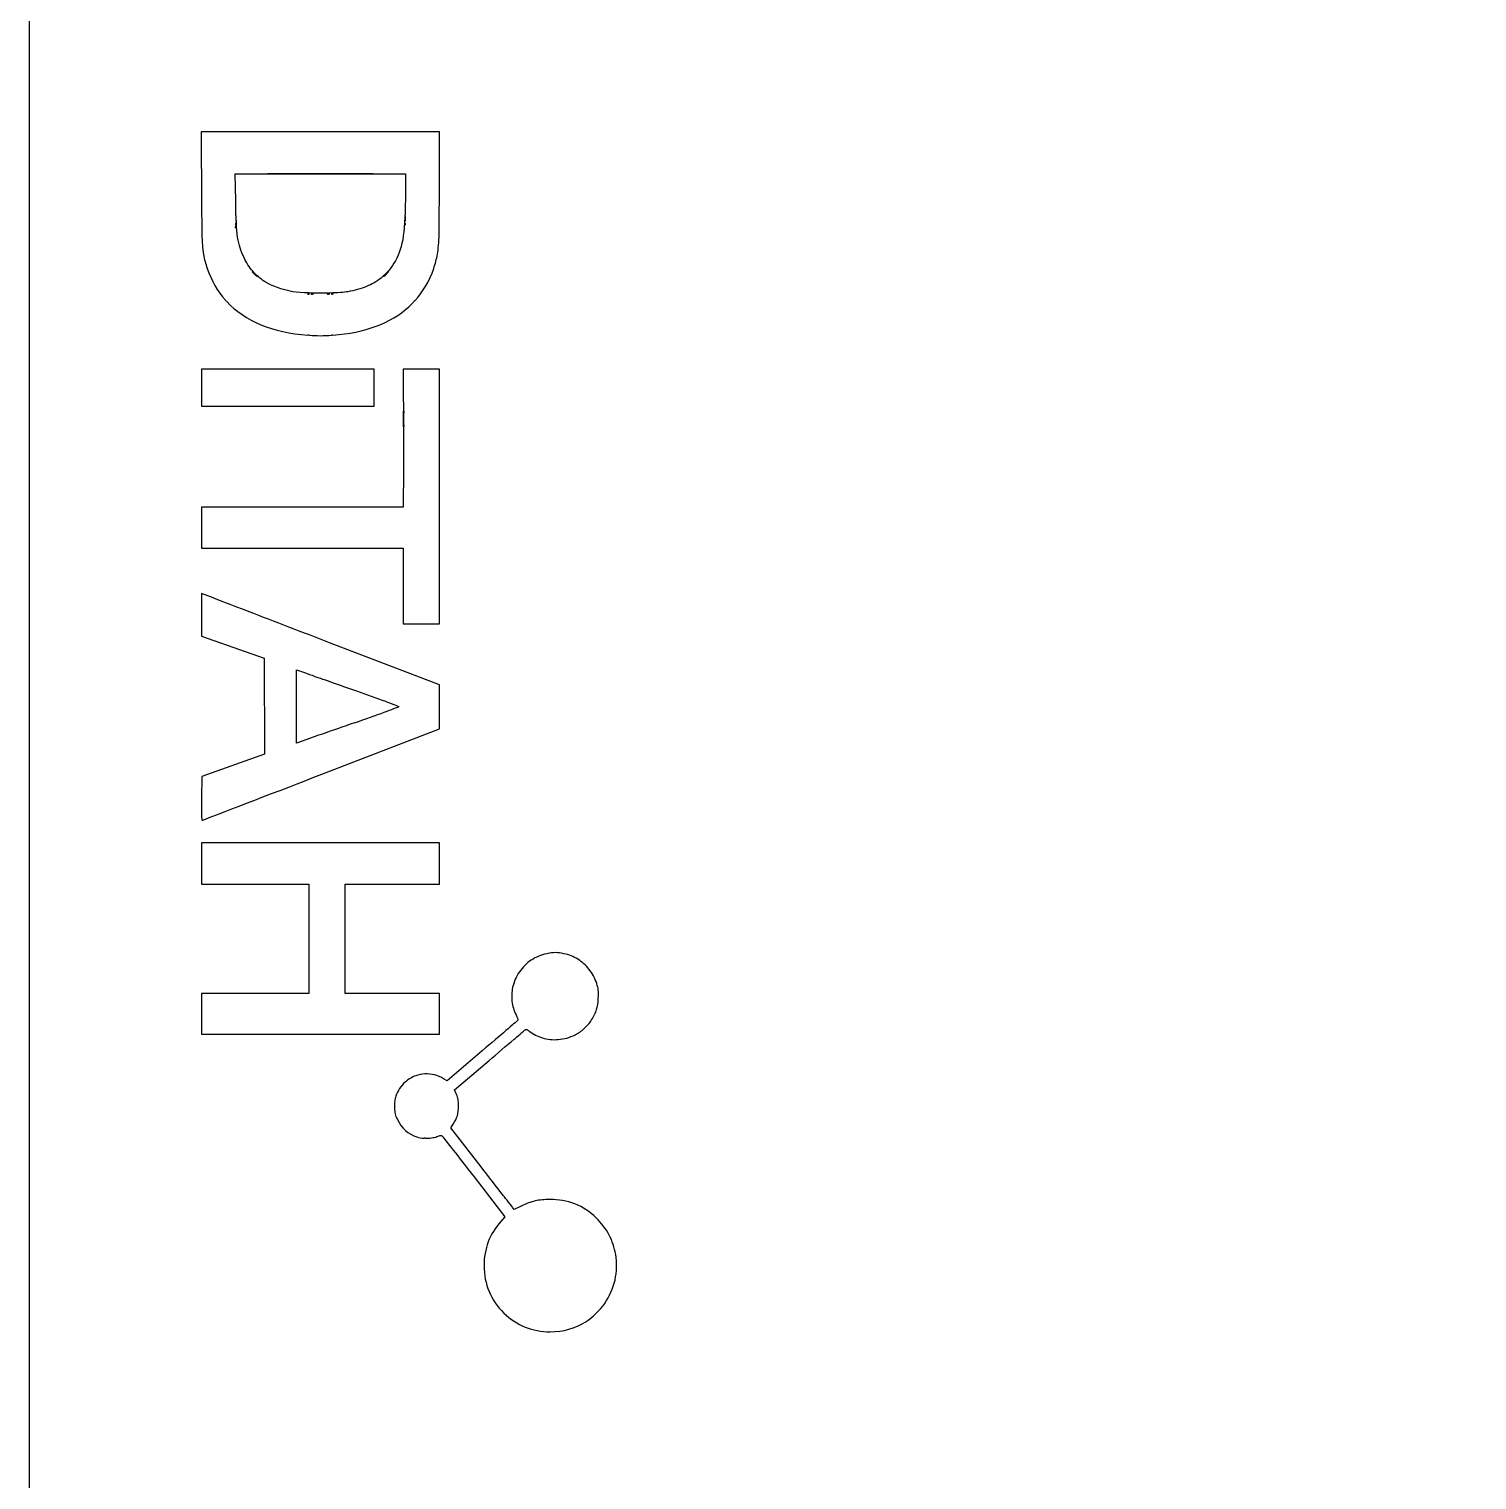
# Model space of a CAD drawing. Header units: millimetres. Extents: x -130 to 130, y -130 to 130.
# Drawn here: x -130 to -47.4, y -47.2 to 35.5 of the extents above; entities that cross this region are included whole.
import ezdxf

# ---------------------------------------------------------------- set-up
doc = ezdxf.new("R2010")
doc.units = ezdxf.units.MM
doc.header["$MEASUREMENT"] = 0

msp = doc.modelspace()

# ---------------------------------------------------------------- linework, layer by layer
at = {"color": 5}
for p, q in [((-113.378, 29.661), (-120.173, 29.661)), ((-120.173, 29.661), (-120.173, 28.841)), ((-106.583, 29.661), (-113.378, 29.661)), ((-106.583, 28.856), (-106.583, 29.661)), ((-120.173, 28.841), (-120.161, 26.264)), ((-106.595, 26.264), (-106.583, 28.856)), ((-118.212, 25.714), (-118.238, 27.248)), ((-118.238, 27.248), (-113.385, 27.248)), ((-113.385, 27.248), (-108.531, 27.248)), ((-108.531, 27.248), (-108.533, 26.222)), ((-117.101, 21.523), (-116.976, 21.385)), ((-109.621, 21.557), (-109.483, 21.681)), ((-109.483, 21.681), (-109.608, 21.544)), ((-116.976, 21.385), (-117.114, 21.51)), ((-118.728, 19.978), (-118.727, 19.977)), ((-113.79, 20.404), (-113.791, 20.403)), ((-106.583, 16.115), (-108.658, 16.115)), ((-108.658, 16.115), (-108.658, 14.878)), ((-106.583, 1.594), (-106.583, 16.115)), ((-108.658, 14.878), (-108.653, 14.347)), ((-108.647, 10.41), (-108.658, 8.241)), ((-108.658, 8.241), (-120.172, 8.241)), ((-120.172, 8.241), (-120.172, 5.912)), ((-120.172, 5.912), (-108.658, 5.912)), ((-108.658, 5.912), (-108.658, 1.594)), ((-119.654, 3.123), (-120.172, 3.323)), ((-120.172, 3.323), (-120.172, 0.892)), ((-120.172, 0.892), (-116.595, -0.374)), ((-108.658, 1.594), (-106.583, 1.594)), ((-106.584, -1.897), (-112.859, 0.513)), ((-116.595, -0.374), (-116.573, -5.842)), ((-114.754, -1.076), (-114.754, -1.031)), ((-114.754, -1.031), (-114.235, -1.214)), ((-114.754, -1.076), (-114.754, -1.076)), ((-114.754, -5.176), (-114.754, -1.076)), ((-106.584, -4.402), (-106.584, -1.897)), ((-108.901, -3.131), (-108.924, -3.138)), ((-108.917, -3.125), (-108.901, -3.131)), ((-113.304, -6.991), (-106.584, -4.402)), ((-114.362, -5.077), (-114.754, -5.217)), ((-114.754, -5.175), (-114.754, -5.176)), ((-114.754, -5.217), (-114.754, -5.175)), ((-116.573, -5.842), (-120.151, -7.109)), ((-120.151, -7.109), (-120.162, -8.371)), ((-104.15, -22.764), (-106.16, -24.481)), ((-105.727, -24.991), (-103.753, -23.308)), ((-106.16, -24.481), (-106.361, -24.353)), ((-105.617, -25.255), (-105.727, -24.991)), ((-105.947, -27.156), (-105.803, -26.943)), ((-104.217, -29.386), (-105.947, -27.156)), ((-107.447, -27.746), (-107.447, -27.746)), ((-104.618, -29.956), (-102.855, -32.232)), ((-102.855, -32.232), (-103.1, -32.506)), ((-102.327, -31.812), (-102.407, -31.714)), ((-101.926, -31.619), (-102.327, -31.812))]:
    msp.add_line(p, q, dxfattribs=at)
at = {"color": 1}
msp.add_lwpolyline([(130, -130), (130, 130), (-130, 130), (-130, -130)], close=True, dxfattribs=at)
at = {"color": 5}
for points in [[(-110.309, 13.998), (-110.309, 16.115), (-120.172, 16.115), (-120.172, 13.998)], [(-106.584, -13.264), (-106.584, -10.894), (-120.172, -10.894), (-120.172, -13.264), (-114.034, -13.264), (-114.034, -19.487), (-120.172, -19.487), (-120.172, -21.816), (-106.584, -21.816), (-106.584, -19.487), (-111.96, -19.487), (-111.96, -19.445), (-111.96, -19.445), (-111.96, -13.307), (-111.96, -13.307), (-111.96, -13.264)]]:
    msp.add_lwpolyline(points, close=True, dxfattribs=at)
msp.add_arc((-111.699, 23.398), 5.017, 312.74933, 316.42662, dxfattribs=at)
for centre, major_axis, ratio, start_param, end_param in [((-118.195, 24.603), (0.007, -0.249), 0.062022, 2.666661, 4.274804), ((-108.543, 24.604), (0.007, -0.249), 0.062021, 2.666695, 4.274715), ((-118.197, 24.416), (0.0106, 0.0813), 0.275271, 1.878893, 3.324281), ((-118.187, 24.249), (-0.024, 0.191), 0.135761, 6.145446, 6.969983), ((-118.187, 24.082), (0.023, -0.188), 0.13667, 2.80881, 3.83359), ((-118.195, 24.813), (0.007, 0.249), 0.062022, 2.008387, 3.61652), ((-118.185, 24.225), (-0.026, 0.214), 0.128563, 5.834721, 6.153495), ((-118.192, 24.456), (0.015, 0.121), 0.226297, 3.29034, 3.425179), ((-118.183, 24.04), (-0.027, 0.231), 0.124824, 5.850894, 5.982913), ((-118.22, 24.393), (-0.0117, 0.0596), 0.505092, 3.465002, 5.073083), ((-118.234, 24.249), (-0.0271, 0.0843), 0.453995, 3.371004, 3.449333), ((-118.22, 24.224), (-0.0117, 0.0595), 0.50409, 3.561796, 5.07474), ((-118.211, 24.708), (0, 0.162), 0.146981, 3.908409, 5.516361), ((-108.545, 24.416), (0.0106, 0.0814), 0.275199, 1.879351, 3.297954), ((-108.535, 24.251), (0.023, -0.188), 0.136703, 2.811159, 3.83376), ((-108.543, 24.813), (0.007, 0.248), 0.062077, 2.006142, 3.490152), ((-108.541, 24.454), (0.015, 0.119), 0.227747, 3.269881, 3.427302), ((-108.532, 24.21), (-0.027, 0.23), 0.124905, 5.850577, 5.984882), ((-108.568, 24.393), (-0.0117, 0.0595), 0.505062, 3.465082, 5.073233), ((-108.541, 24.94), (0.009, 0.375), 0.051068, 3.424918, 3.527533), ((-108.569, 24.671), (0.006, 0.207), 0.160384, 5.407803, 5.553849), ((-108.559, 24.708), (0, 0.161), 0.146751, 3.908391, 5.340423), ((-95.909, 39.266), (23.007, 19.074), 0.407024, 2.987052, 3.157718), ((-130.133, 38.641), (22.297, -18.444), 0.413719, 6.261994, 6.439756), ((-118.745, 19.979), (-0.0588, 0.0725), 0.132348, 4.58682, 5.688832), ((-96.502, 38.8), (22.411, 18.611), 0.412313, 3.16507, 3.545355), ((-114.011, 20.402), (0.0997, -0.0133), 0.24834, 2.950166, 3.456016), ((-114.027, 20.404), (0.0841, -0.0116), 0.27407, 1.905518, 2.931344), ((-114.052, 20.428), (0.0595, 0.0117), 0.505066, 3.465092, 5.073209), ((-114.196, 20.395), (0.19, 0.024), 0.136058, 6.12677, 6.971461), ((-114.222, 20.392), (0.215, 0.026), 0.128383, 5.835704, 6.136497), ((-113.798, 20.404), (0.131, -0.009), 0.1401, 1.938025, 3.317375), ((-113.741, 20.401), (0.188, -0.012), 0.117464, 3.288236, 3.480783), ((-113.844, 20.423), (0.0895, 0.004), 0.302851, 3.72218, 5.329876), ((-113.911, 20.406), (0.14, 0.008), 0.122614, 5.754832, 7.343662), ((-112.888, 20.434), (0.116, 0.012), 0.308489, 3.664868, 3.851537), ((-112.913, 20.423), (0.0894, 0.004), 0.302464, 3.945595, 5.329529), ((-112.979, 20.406), (0.14, 0.008), 0.122686, 5.815096, 7.344771), ((-113.054, 20.404), (0.215, 0.01), 0.101244, 5.839066, 5.906757), ((-112.675, 20.405), (0.0813, -0.0106), 0.275304, 1.879112, 3.389709), ((-112.631, 20.4), (0.126, -0.016), 0.222622, 3.339867, 3.419754), ((-112.698, 20.428), (0.0595, 0.0117), 0.505054, 3.465059, 5.07321), ((-112.842, 20.394), (0.191, 0.024), 0.135807, 6.162364, 6.969938), ((-112.864, 20.393), (0.213, 0.026), 0.129051, 5.832916, 6.169001), ((-107.79, 20.09), (0.274, 0.16), 0.153069, 2.365, 2.971609), ((-129.608, 38.243), (21.769, -18.051), 0.418609, 5.872573, 6.221691), ((-108.069, 19.802), (0.291, 0.168), 0.15072, 2.358336, 2.716774), ((-114.021, 18.03), (0.0905, -0.0139), 0.275798, 1.956502, 2.603894), ((-114.202, 18.023), (0.196, 0.025), 0.134339, 0.037164, 0.677264), ((-112.672, 18.033), (0.084, -0.0115), 0.27408, 1.904692, 2.938443), ((-112.865, 18.019), (0.214, 0.028), 0.130404, 0.346799, 0.647178), ((-108.639, 13.279), (0, 0.485), 0.039613, 3.908412, 5.516361), ((-111.366, -3.985), (2.453, 0.855), 0.016386, 4.675965, 6.183705), ((-120.139, -8.416), (-0.01, -1.251), 0.019177, 4.903936, 5.672478), ((-96.888, -13.914), (11.633, 13.401), 0.315865, 3.004212, 3.271538), ((-107.238, -27.441), (0.868, 0.046), 0.351794, 3.870554, 4.41908), ((-107.409, -27.779), (0.0999, -0.0177), 0.282886, 2.015605, 2.318206), ((-107.629, -27.787), (0.227, 0.029), 0.126312, 0.375831, 0.628398), ((-89.006, -39.809), (14.749, -6.281), 0.471649, 2.982599, 3.340192), ((-97.768, -33.891), (5.953, 2.689), 0.745922, 2.817084, 3.426289), ((-92.608, -16.389), (9.114, 22.126), 0.385032, 2.988172, 3.298886), ((-100.746, -35.418), (3.573, -1.527), 0.841938, 5.181995, 5.764711)]:
    msp.add_ellipse(centre, major_axis=major_axis, ratio=ratio, start_param=start_param, end_param=end_param, dxfattribs=at)
for points, knots in [([(-115.826, 27.259), (-115.974, 27.26), (-116.32, 27.261), (-116.384, 27.263), (-116.388, 27.264), (-116.39, 27.264), (-116.391, 27.264), (-116.391, 27.264), (-116.391, 27.264), (-116.391, 27.264), (-116.391, 27.264), (-116.391, 27.264), (-116.391, 27.264), (-116.391, 27.264), (-116.391, 27.264), (-116.391, 27.264), (-116.391, 27.264), (-116.391, 27.264), (-116.391, 27.264), (-116.391, 27.264), (-116.391, 27.264), (-116.39, 27.264), (-116.389, 27.264), (-116.364, 27.265), (-116.229, 27.266), (-115.536, 27.27), (-114.111, 27.27), (-113.378, 27.27)], [0, 0, 0, 0, 0.0443819, 0.0443819, 0.0461115, 0.0461115, 0.0464924, 0.0464924, 0.046571, 0.046571, 0.0466053, 0.0466053, 0.0466166, 0.0466166, 0.0466414, 0.0466414, 0.0466562, 0.0466562, 0.0466945, 0.0466945, 0.0468318, 0.0468318, 0.0477207, 0.0477207, 0.0663186, 0.0663186, 0.2104239, 0.2104239, 0.2104239, 0.2104239]), ([(-110.958, 27.259), (-111.707, 27.255), (-112.621, 27.254), (-114.169, 27.254), (-115.082, 27.255), (-115.826, 27.259)], [0, 0, 0, 0, 0.2247483, 0.2247483, 0.4481784, 0.4481784, 0.4481784, 0.4481784]), ([(-113.378, 27.27), (-112.645, 27.27), (-111.288, 27.27), (-110.602, 27.267), (-110.487, 27.266), (-110.416, 27.265), (-110.399, 27.265), (-110.387, 27.264), (-110.384, 27.264), (-110.381, 27.264), (-110.38, 27.264), (-110.38, 27.264), (-110.38, 27.264), (-110.38, 27.264), (-110.38, 27.264), (-110.38, 27.264), (-110.38, 27.264), (-110.38, 27.264), (-110.38, 27.264), (-110.38, 27.264), (-110.38, 27.264), (-110.38, 27.264), (-110.38, 27.264), (-110.38, 27.264), (-110.38, 27.264), (-110.381, 27.264), (-110.382, 27.264), (-110.424, 27.261), (-110.805, 27.26), (-110.958, 27.259)], [0, 0, 0, 0, 0.2197052, 0.2197052, 0.2395864, 0.2395864, 0.242642, 0.242642, 0.243203, 0.243203, 0.2434091, 0.2434091, 0.2434424, 0.2434424, 0.2434595, 0.2434595, 0.2434652, 0.2434652, 0.2434779, 0.2434779, 0.2434855, 0.2434855, 0.2435051, 0.2435051, 0.2435757, 0.2435757, 0.2440351, 0.2440351, 0.2606691, 0.2606691, 0.2606691, 0.2606691]), ([(-120.161, 26.264), (-120.159, 25.855), (-120.157, 25.274), (-120.152, 24.517), (-120.149, 24.139), (-120.145, 23.825)], [0, 0, 0, 0, 0.1226953, 0.1226953, 0.2019694, 0.2019694, 0.2019694, 0.2019694]), ([(-117.739, 22.484), (-117.923, 22.863), (-118.032, 23.174), (-118.169, 24.104), (-118.195, 24.721), (-118.212, 25.714)], [0, 0, 0, 0, 0.1265612, 0.1265612, 0.252604, 0.252604, 0.252604, 0.252604]), ([(-108.533, 26.222), (-108.534, 25.091), (-108.564, 24.313), (-108.739, 23.12), (-108.882, 22.71), (-109.107, 22.299)], [0, 0, 0, 0, 0.3392758, 0.3392758, 0.6741754, 0.6741754, 0.6741754, 0.6741754]), ([(-106.61, 23.859), (-106.605, 24.175), (-106.603, 24.577), (-106.599, 25.28), (-106.597, 25.688), (-106.595, 26.264)], [0, 0, 0, 0, 0.0947423, 0.0947423, 0.2392505, 0.2392505, 0.2392505, 0.2392505]), ([(-118.199, 24.169), (-118.2, 24.168), (-118.202, 24.167), (-118.204, 24.166), (-118.205, 24.166), (-118.207, 24.165), (-118.208, 24.166), (-118.21, 24.166), (-118.21, 24.167), (-118.212, 24.168), (-118.213, 24.169), (-118.216, 24.173), (-118.217, 24.176), (-118.221, 24.189), (-118.222, 24.205), (-118.221, 24.225)], [0, 0, 0, 0, 0.000515921, 0.000515921, 0.000822945, 0.000822945, 0.001076027, 0.001076027, 0.001347816, 0.001347816, 0.001767308, 0.001767308, 0.002658351, 0.002658351, 0.005908127, 0.005908127, 0.005908127, 0.005908127]), ([(-120.145, 23.825), (-120.128, 23.356), (-120.1, 22.983), (-119.998, 22.373), (-119.932, 22.143), (-119.837, 21.861)], [0, 0, 0, 0, 0.1409159, 0.1409159, 0.2690564, 0.2690564, 0.2690564, 0.2690564]), ([(-106.919, 21.861), (-106.822, 22.147), (-106.756, 22.379), (-106.658, 22.973), (-106.628, 23.332), (-106.61, 23.859)], [0, 0, 0, 0, 0.0907399, 0.0907399, 0.1831063, 0.1831063, 0.1831063, 0.1831063]), ([(-114.945, 20.533), (-115.598, 20.651), (-116.128, 20.841), (-116.817, 21.279), (-117.039, 21.472), (-117.439, 21.937), (-117.603, 22.202), (-117.739, 22.484)], [0, 0, 0, 0, 0.1991166, 0.1991166, 0.3150662, 0.3150662, 0.4359477, 0.4359477, 0.4359477, 0.4359477]), ([(-117.25, 21.65), (-117.25, 21.651), (-117.251, 21.652), (-117.25, 21.655), (-117.25, 21.655), (-117.25, 21.657), (-117.249, 21.657), (-117.248, 21.658), (-117.247, 21.659), (-117.245, 21.66), (-117.244, 21.66), (-117.241, 21.66), (-117.24, 21.66), (-117.238, 21.66)], [0, 0, 0, 0, 0.000386885, 0.000386885, 0.000628943, 0.000628943, 0.000839332, 0.000839332, 0.001091896, 0.001091896, 0.001464431, 0.001464431, 0.001935786, 0.001935786, 0.001935786, 0.001935786]), ([(-117.157, 21.549), (-117.181, 21.571), (-117.207, 21.596), (-117.23, 21.621), (-117.237, 21.629), (-117.246, 21.642), (-117.249, 21.646), (-117.25, 21.65)], [0, 0, 0, 0, 0.00956874, 0.00956874, 0.01263444, 0.01263444, 0.01517413, 0.01517413, 0.01517413, 0.01517413]), ([(-117.238, 21.66), (-117.238, 21.66), (-117.238, 21.66), (-117.237, 21.66), (-117.236, 21.66), (-117.234, 21.658), (-117.23, 21.656), (-117.206, 21.636), (-117.156, 21.584), (-117.101, 21.523)], [0, 0, 0, 0, 0.000057962, 0.000057962, 0.000218972, 0.000218972, 0.000890422, 0.000890422, 0.006764975, 0.006764975, 0.006764975, 0.006764975]), ([(-117.114, 21.51), (-117.121, 21.516), (-117.129, 21.523), (-117.143, 21.537), (-117.15, 21.543), (-117.157, 21.549)], [0, 0, 0, 0, 0.003075564, 0.003075564, 0.005859431, 0.005859431, 0.005859431, 0.005859431]), ([(-109.107, 22.299), (-109.317, 21.918), (-109.579, 21.586), (-110.172, 21.111), (-110.45, 20.955), (-111.088, 20.692), (-111.451, 20.598), (-111.812, 20.533)], [0, 0, 0, 0, 0.1305789, 0.1305789, 0.2272333, 0.2272333, 0.3374748, 0.3374748, 0.3374748, 0.3374748]), ([(-109.758, 21.42), (-109.758, 21.42), (-109.758, 21.42), (-109.758, 21.421), (-109.758, 21.421), (-109.756, 21.424), (-109.754, 21.427), (-109.734, 21.451), (-109.682, 21.502), (-109.621, 21.557)], [0, 0, 0, 0, 0.000057945, 0.000057945, 0.000218911, 0.000218911, 0.000890179, 0.000890179, 0.006764103, 0.006764103, 0.006764103, 0.006764103]), ([(-109.608, 21.544), (-109.614, 21.537), (-109.62, 21.53), (-109.632, 21.517), (-109.638, 21.511), (-109.643, 21.505)], [0, 0, 0, 0, 0.002776718, 0.002776718, 0.005317797, 0.005317797, 0.005317797, 0.005317797]), ([(-109.743, 21.41), (-109.745, 21.409), (-109.747, 21.408), (-109.75, 21.407), (-109.752, 21.407), (-109.753, 21.407), (-109.754, 21.408), (-109.755, 21.408), (-109.756, 21.409), (-109.757, 21.41), (-109.757, 21.411), (-109.758, 21.414), (-109.758, 21.417), (-109.758, 21.42)], [0, 0, 0, 0, 0.000691379, 0.000691379, 0.001068337, 0.001068337, 0.001327713, 0.001327713, 0.001573931, 0.001573931, 0.001909371, 0.001909371, 0.002614374, 0.002614374, 0.002614374, 0.002614374]), ([(-109.643, 21.505), (-109.665, 21.481), (-109.688, 21.457), (-109.723, 21.423), (-109.735, 21.414), (-109.743, 21.41)], [0, 0, 0, 0, 0.00960998, 0.00960998, 0.01789343, 0.01789343, 0.01789343, 0.01789343]), ([(-111.812, 20.533), (-112.028, 20.493), (-112.408, 20.468), (-113.614, 20.436), (-114.55, 20.461), (-114.945, 20.533)], [0, 0, 0, 0, 0.0660118, 0.0660118, 0.1862172, 0.1862172, 0.1862172, 0.1862172]), ([(-112.987, 20.405), (-112.99, 20.406), (-112.994, 20.408), (-112.996, 20.41), (-112.997, 20.411), (-112.997, 20.412), (-112.997, 20.412), (-112.997, 20.413), (-112.997, 20.413), (-112.997, 20.414), (-112.997, 20.414), (-112.996, 20.415), (-112.996, 20.416), (-112.994, 20.417), (-112.992, 20.418), (-112.986, 20.42), (-112.979, 20.421), (-112.959, 20.424), (-112.938, 20.425), (-112.912, 20.425)], [0, 0, 0, 0, 0.0010502, 0.0010502, 0.0013125, 0.0013125, 0.00147248, 0.00147248, 0.00160747, 0.00160747, 0.00175918, 0.00175918, 0.00200814, 0.00200814, 0.00259268, 0.00259268, 0.00466882, 0.00466882, 0.01049659, 0.01049659, 0.01049659, 0.01049659]), ([(-114.006, 18.049), (-113.803, 18.034), (-113.597, 18.024), (-113.169, 18.024), (-112.959, 18.035), (-112.754, 18.049)], [0, 0, 0, 0, 0.0612974, 0.0612974, 0.1232218, 0.1232218, 0.1232218, 0.1232218]), ([(-108.653, 14.347), (-108.648, 13.785), (-108.645, 13.053), (-108.643, 11.804), (-108.644, 11.052), (-108.647, 10.41)], [0, 0, 0, 0, 0.1686623, 0.1686623, 0.3562552, 0.3562552, 0.3562552, 0.3562552]), ([(-108.64, 13.279), (-108.64, 13.32), (-108.64, 13.568), (-108.636, 13.68), (-108.635, 13.695), (-108.634, 13.705), (-108.633, 13.707), (-108.633, 13.709), (-108.633, 13.709), (-108.633, 13.71), (-108.633, 13.71), (-108.633, 13.71), (-108.632, 13.71), (-108.632, 13.71), (-108.632, 13.71), (-108.632, 13.71), (-108.632, 13.71), (-108.632, 13.71), (-108.632, 13.71), (-108.632, 13.71), (-108.632, 13.71), (-108.632, 13.71), (-108.632, 13.709), (-108.632, 13.708), (-108.631, 13.707), (-108.629, 13.694), (-108.627, 13.657), (-108.626, 13.628)], [0, 0, 0, 0, 0.01244354, 0.01244354, 0.01373977, 0.01373977, 0.01401528, 0.01401528, 0.01409554, 0.01409554, 0.01412238, 0.01412238, 0.01413612, 0.01413612, 0.01414532, 0.01414532, 0.01415381, 0.01415381, 0.01416475, 0.01416475, 0.01418519, 0.01418519, 0.01423877, 0.01423877, 0.0144344, 0.0144344, 0.01651695, 0.01651695, 0.01651695, 0.01651695]), ([(-108.626, 12.929), (-108.627, 12.899), (-108.629, 12.857), (-108.632, 12.849), (-108.632, 12.848), (-108.632, 12.848), (-108.632, 12.848), (-108.632, 12.847), (-108.632, 12.847), (-108.632, 12.847), (-108.632, 12.847), (-108.632, 12.847), (-108.632, 12.847), (-108.632, 12.847), (-108.632, 12.847), (-108.633, 12.848), (-108.633, 12.848), (-108.633, 12.848), (-108.633, 12.848), (-108.633, 12.849), (-108.633, 12.85), (-108.635, 12.857), (-108.635, 12.869), (-108.64, 12.976), (-108.64, 13.237), (-108.64, 13.279)], [0, 0, 0, 0, 0.0092272, 0.0092272, 0.0096576, 0.0096576, 0.00980896, 0.00980896, 0.00987783, 0.00987783, 0.00992297, 0.00992297, 0.00996387, 0.00996387, 0.01001518, 0.01001518, 0.01010872, 0.01010872, 0.01034686, 0.01034686, 0.01118225, 0.01118225, 0.01629656, 0.01629656, 0.06064238, 0.06064238, 0.06064238, 0.06064238]), ([(-112.859, 0.513), (-114.351, 1.086), (-116.02, 1.727), (-117.591, 2.33), (-119.436, 3.039), (-119.654, 3.123)], [0, 0, 0, 0, 0.4793273, 0.4793273, 0.5289092, 0.5289092, 0.5289092, 0.5289092]), ([(-114.235, -1.214), (-114.034, -1.285), (-113.346, -1.527), (-112.581, -1.795), (-111.914, -2.029), (-111.314, -2.24)], [0, 0, 0, 0, 0.0638899, 0.0638899, 0.2677484, 0.2677484, 0.2677484, 0.2677484]), ([(-111.314, -2.24), (-110.779, -2.428), (-110.175, -2.643), (-109.525, -2.883), (-108.972, -3.088), (-108.917, -3.125)], [0, 0, 0, 0, 0.1703824, 0.1703824, 0.2181817, 0.2181817, 0.2181817, 0.2181817]), ([(-111.441, -4.057), (-112.061, -4.272), (-112.746, -4.511), (-113.484, -4.769), (-114.205, -5.021), (-114.362, -5.077)], [0, 0, 0, 0, 0.1968121, 0.1968121, 0.2434629, 0.2434629, 0.2434629, 0.2434629]), ([(-120.099, -9.607), (-120.093, -9.604), (-120.017, -9.576), (-118.954, -9.167), (-115.647, -7.894), (-113.304, -6.991)], [0, 0, 0, 0, 0.00198142, 0.00198142, 0.02569356, 0.02569356, 0.02569356, 0.02569356]), ([(-120.162, -8.371), (-120.163, -8.42), (-120.163, -8.47), (-120.164, -8.563), (-120.164, -8.609), (-120.165, -8.654)], [0, 0, 0, 0, 0.01456739, 0.01456739, 0.02793719, 0.02793719, 0.02793719, 0.02793719]), ([(-120.161, -9.441), (-120.157, -9.525), (-120.15, -9.569), (-120.138, -9.597), (-120.135, -9.601), (-120.13, -9.606), (-120.128, -9.608), (-120.123, -9.61), (-120.12, -9.61), (-120.112, -9.611), (-120.106, -9.609), (-120.099, -9.607)], [0, 0, 0, 0, 0.02510141, 0.02510141, 0.03126471, 0.03126471, 0.03574887, 0.03574887, 0.0396666, 0.0396666, 0.04809647, 0.04809647, 0.04809647, 0.04809647]), ([(-100.476, -17.226), (-100.79, -17.291), (-101.086, -17.414), (-101.617, -17.767), (-101.845, -17.993), (-102.214, -18.526), (-102.348, -18.832), (-102.473, -19.411), (-102.487, -19.675), (-102.426, -20.208), (-102.348, -20.47), (-102.226, -20.716)], [0, 0, 0, 0, 0.0962224, 0.0962224, 0.19183, 0.19183, 0.2909876, 0.2909876, 0.3700968, 0.3700968, 0.4524244, 0.4524244, 0.4524244, 0.4524244]), ([(-99.492, -17.223), (-99.683, -17.183), (-99.829, -17.163), (-100.126, -17.164), (-100.277, -17.185), (-100.476, -17.226)], [0, 0, 0, 0, 0.0583117, 0.0583117, 0.1168477, 0.1168477, 0.1168477, 0.1168477]), ([(-97.623, -18.928), (-97.718, -18.627), (-97.869, -18.348), (-98.246, -17.882), (-98.461, -17.692), (-98.945, -17.39), (-99.212, -17.282), (-99.492, -17.223)], [0, 0, 0, 0, 0.0944204, 0.0944204, 0.1798089, 0.1798089, 0.2656868, 0.2656868, 0.2656868, 0.2656868]), ([(-97.534, -19.753), (-97.525, -19.54), (-97.522, -19.412), (-97.547, -19.185), (-97.574, -19.085), (-97.623, -18.928)], [0, 0, 0, 0, 0.0641371, 0.0641371, 0.1282784, 0.1282784, 0.1282784, 0.1282784]), ([(-97.914, -20.999), (-97.777, -20.781), (-97.688, -20.605), (-97.572, -20.225), (-97.545, -20.022), (-97.534, -19.753)], [0, 0, 0, 0, 0.0773015, 0.0773015, 0.1548381, 0.1548381, 0.1548381, 0.1548381]), ([(-102.118, -21.013), (-102.118, -21.013), (-102.118, -21.013), (-102.121, -21.016), (-102.128, -21.022), (-102.266, -21.15), (-103.126, -21.89), (-104.15, -22.764)], [0, 0, 0, 0, 0.00010512, 0.00010512, 0.00096861, 0.00096861, 0.01606261, 0.01606261, 0.01606261, 0.01606261]), ([(-102.226, -20.716), (-102.19, -20.788), (-102.16, -20.857), (-102.133, -20.931), (-102.124, -20.957), (-102.118, -20.985), (-102.117, -20.993), (-102.116, -21.003), (-102.116, -21.005), (-102.116, -21.009), (-102.117, -21.01), (-102.117, -21.011), (-102.117, -21.012), (-102.118, -21.013)], [0, 0, 0, 0, 0.02421968, 0.02421968, 0.03341055, 0.03341055, 0.0363391, 0.0363391, 0.0373538, 0.0373538, 0.03775017, 0.03775017, 0.03807611, 0.03807611, 0.03807611, 0.03807611]), ([(-101.472, -21.637), (-101.248, -21.813), (-100.994, -21.944), (-100.429, -22.114), (-100.122, -22.145), (-99.486, -22.095), (-99.159, -22.004), (-98.671, -21.758), (-98.494, -21.638), (-98.172, -21.351), (-98.03, -21.184), (-97.914, -20.999)], [0, 0, 0, 0, 0.0855688, 0.0855688, 0.1771772, 0.1771772, 0.2772617, 0.2772617, 0.3412669, 0.3412669, 0.4067789, 0.4067789, 0.4067789, 0.4067789]), ([(-103.753, -23.308), (-103.293, -22.917), (-102.773, -22.474), (-102.218, -22.002), (-101.734, -21.591), (-101.705, -21.568)], [0, 0, 0, 0, 0.1809778, 0.1809778, 0.2303748, 0.2303748, 0.2303748, 0.2303748]), ([(-101.705, -21.568), (-101.689, -21.556), (-101.676, -21.547), (-101.653, -21.54), (-101.644, -21.539), (-101.625, -21.54), (-101.614, -21.543), (-101.572, -21.561), (-101.532, -21.59), (-101.472, -21.637)], [0, 0, 0, 0, 0.00605396, 0.00605396, 0.00997973, 0.00997973, 0.01397801, 0.01397801, 0.02468231, 0.02468231, 0.02468231, 0.02468231]), ([(-107.948, -24.184), (-108.167, -24.268), (-108.37, -24.394), (-108.668, -24.659), (-108.778, -24.784), (-108.96, -25.055), (-109.033, -25.201), (-109.084, -25.355)], [0, 0, 0, 0, 0.0703725, 0.0703725, 0.1197351, 0.1197351, 0.1682792, 0.1682792, 0.1682792, 0.1682792]), ([(-106.361, -24.353), (-106.517, -24.254), (-106.696, -24.184), (-107.056, -24.098), (-107.245, -24.078), (-107.604, -24.092), (-107.784, -24.122), (-107.948, -24.184)], [0, 0, 0, 0, 0.0555243, 0.0555243, 0.1105969, 0.1105969, 0.1631985, 0.1631985, 0.1631985, 0.1631985]), ([(-109.084, -25.355), (-109.115, -25.449), (-109.135, -25.535), (-109.156, -25.732), (-109.158, -25.843), (-109.154, -25.987)], [0, 0, 0, 0, 0.02971671, 0.02971671, 0.05954812, 0.05954812, 0.05954812, 0.05954812]), ([(-105.506, -25.901), (-105.506, -25.747), (-105.512, -25.639), (-105.545, -25.446), (-105.573, -25.362), (-105.617, -25.255)], [0, 0, 0, 0, 0.04622547, 0.04622547, 0.09256327, 0.09256327, 0.09256327, 0.09256327]), ([(-109.154, -25.987), (-109.148, -26.155), (-109.141, -26.26), (-109.095, -26.457), (-109.057, -26.547), (-108.991, -26.686)], [0, 0, 0, 0, 0.0503647, 0.0503647, 0.1008187, 0.1008187, 0.1008187, 0.1008187]), ([(-105.803, -26.943), (-105.693, -26.779), (-105.618, -26.629), (-105.523, -26.299), (-105.505, -26.121), (-105.506, -25.901)], [0, 0, 0, 0, 0.0593257, 0.0593257, 0.118104, 0.118104, 0.118104, 0.118104]), ([(-107.419, -27.749), (-107.299, -27.752), (-107.174, -27.746), (-106.937, -27.715), (-106.827, -27.69), (-106.736, -27.656)], [0, 0, 0, 0, 0.03607617, 0.03607617, 0.07176719, 0.07176719, 0.07176719, 0.07176719]), ([(-106.736, -27.656), (-106.632, -27.617), (-106.569, -27.596), (-106.507, -27.589), (-106.492, -27.59), (-106.471, -27.596), (-106.463, -27.599), (-106.449, -27.609), (-106.442, -27.615), (-106.436, -27.621)], [0, 0, 0, 0, 0.03309671, 0.03309671, 0.04740423, 0.04740423, 0.05672082, 0.05672082, 0.06630909, 0.06630909, 0.06630909, 0.06630909]), ([(-106.436, -27.621), (-106.433, -27.624), (-106.425, -27.634), (-106.289, -27.804), (-105.517, -28.796), (-104.618, -29.956)], [0, 0, 0, 0, 0.0011383, 0.0011383, 0.02225003, 0.02225003, 0.02225003, 0.02225003]), ([(-102.407, -31.714), (-102.438, -31.676), (-102.843, -31.156), (-103.332, -30.527), (-103.803, -29.92), (-104.217, -29.386)], [0, 0, 0, 0, 0.01467817, 0.01467817, 0.07336039, 0.07336039, 0.07336039, 0.07336039]), ([(-100.297, -31.244), (-100.621, -31.246), (-100.881, -31.267), (-101.393, -31.385), (-101.635, -31.479), (-101.926, -31.619)], [0, 0, 0, 0, 0.0974116, 0.0974116, 0.1947067, 0.1947067, 0.1947067, 0.1947067]), ([(-97.659, -32.287), (-98.012, -31.949), (-98.411, -31.679), (-99.325, -31.317), (-99.804, -31.241), (-100.297, -31.244)], [0, 0, 0, 0, 0.1468937, 0.1468937, 0.2945874, 0.2945874, 0.2945874, 0.2945874]), ([(-98.28, -38.235), (-97.841, -37.953), (-97.463, -37.594), (-96.887, -36.765), (-96.687, -36.314), (-96.471, -35.358), (-96.457, -34.862), (-96.605, -33.99), (-96.732, -33.617), (-97.108, -32.903), (-97.359, -32.574), (-97.659, -32.287)], [0, 0, 0, 0, 0.1564061, 0.1564061, 0.303715, 0.303715, 0.4517064, 0.4517064, 0.5699421, 0.5699421, 0.6945025, 0.6945025, 0.6945025, 0.6945025])]:
    msp.add_open_spline(points, degree=3, knots=knots, dxfattribs=at)

doc.saveas('drawing.dxf')
